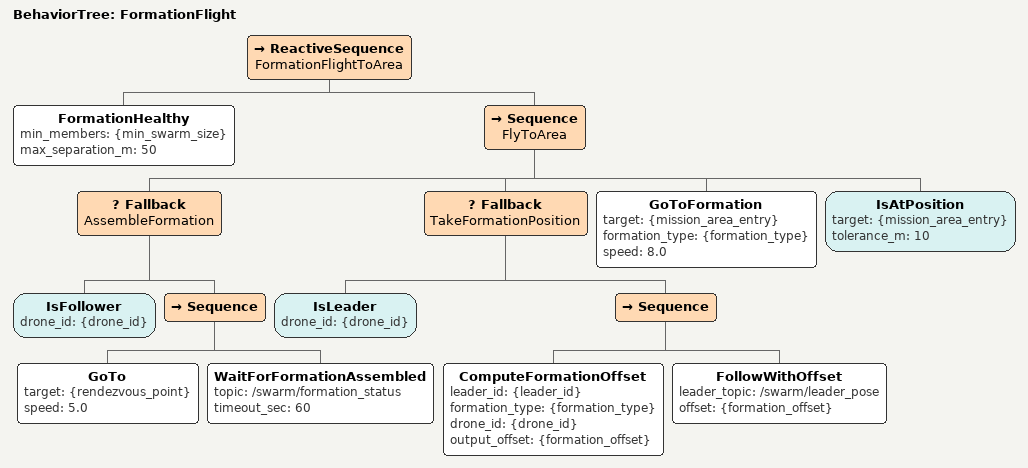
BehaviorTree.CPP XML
<?xml version="1.0"?>
<!--
  formation_flight_bt.xml — 임무구역까지 편대비행

-->
<root main_tree_to_execute="FormationFlight">

  <BehaviorTree ID="FormationFlight">
    <!--
      ReactiveSequence: 편대 건강 상태를 매 틱 확인하면서 비행.
      FormationHealthy가 FAILURE이면 전체 시퀀스 중단 → 루트 폴백으로 전파.
    -->
    <ReactiveSequence name="FormationFlightToArea">

      <!-- 편대 유지 감시: 매 틱 확인 -->
      <FormationHealthy
        min_members="{min_swarm_size}"
        max_separation_m="50"/>

      <!-- 실제 비행 시퀀스 -->
      <Sequence name="FlyToArea">

        <!-- 리더: 편대 집결점으로 이동 후 팔로워 집결 대기 -->
        <Fallback name="AssembleFormation">
          <IsFollower drone_id="{drone_id}"/>
          <Sequence>
            <GoTo target="{rendezvous_point}" speed="5.0"/>
            <WaitForFormationAssembled
              topic="/swarm/formation_status"
              timeout_sec="60"/>
          </Sequence>
        </Fallback>

        <!-- 팔로워: 리더 위치 기반 편대 포지션 계산 후 이동 -->
        <Fallback name="TakeFormationPosition">
          <IsLeader drone_id="{drone_id}"/>
          <Sequence>
            <ComputeFormationOffset
              leader_id="{leader_id}"
              formation_type="{formation_type}"
              drone_id="{drone_id}"
              output_offset="{formation_offset}"/>
            <FollowWithOffset
              leader_topic="/swarm/leader_pose"
              offset="{formation_offset}"/>
          </Sequence>
        </Fallback>

        <!-- 전체: 임무구역 진입점까지 편대 유지 비행 -->
        <GoToFormation
          target="{mission_area_entry}"
          formation_type="{formation_type}"
          speed="8.0"/>

        <!-- 임무구역 도착 확인 -->
        <IsAtPosition
          target="{mission_area_entry}"
          tolerance_m="10"/>

      </Sequence>
    </ReactiveSequence>
  </BehaviorTree>

</root>
